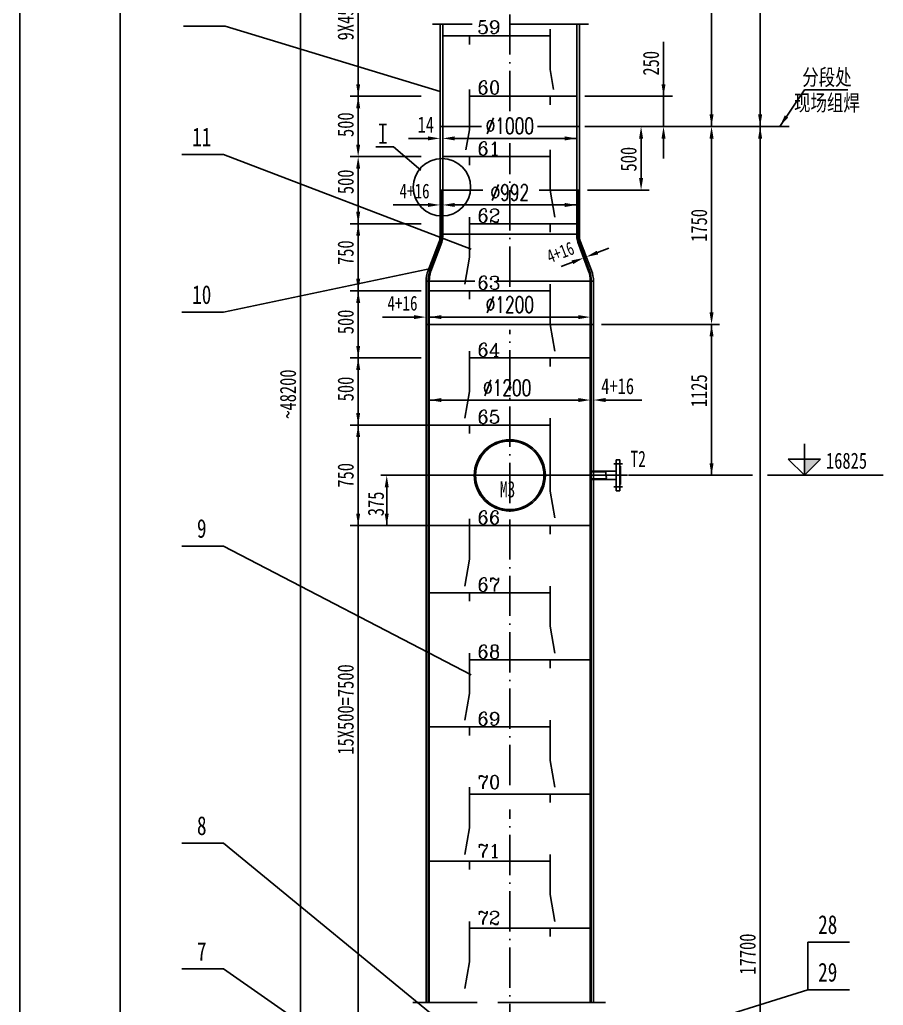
# Model space of a CAD drawing. Extents: x 2408 to 11318, y 227 to 12842.
# Drawn here: x 2408 to 5627, y 4253 to 7925 of the extents above; entities that cross this region are included whole.
import ezdxf

# ---------------------------------------------------------------- set-up
doc = ezdxf.new("R2010")
doc.units = 0
doc.header["$LTSCALE"] = 15
doc.header["$MEASUREMENT"] = 0
for name, pattern in [('DASHDOT-M', [36, 30, -3, 0, -3]), ('DASHDOT-S', [14, 10, -2, 0, -2]), ('DIVIDE-M', [39, 30, -3, 0, -3, 0, -3])]:
    doc.linetypes.add(name, pattern=pattern)
doc.layers.get('0').update_dxf_attribs({"linetype": 'CONTINUOUS'})
for name, color, linetype in [('CDR_DIM', 7, 'CONTINUOUS'), ('CDR_DWG1', 4, 'CONTINUOUS'), ('CDR_DWG3', 1, 'DASHDOT-M'), ('CDR_DWG4', 3, 'DIVIDE-M'), ('CDR_TEXT', 7, 'CONTINUOUS')]:
    doc.layers.add(name, color=color, linetype=linetype)
doc.styles.add('HZ', font='SIMFANG.TTF', dxfattribs={"width": 0.75, "height": 60})
doc.styles.add('HZJ', font='txt', dxfattribs={"bigfont": 'hzj'})
doc.styles.add('ROMANC', font='romanc', dxfattribs={"bigfont": 'hz'})
doc.styles.get("Standard").update_dxf_attribs({"font": 'romans', "width": 0.7, "height": 3})
doc.dimstyles.get("Standard").update_dxf_attribs({"dimtxt": 0.18, "dimasz": 0.18, "dimexe": 0.18, "dimexo": 0.0625, "dimgap": 0.09, "dimtad": 0, "dimtih": 1, "dimtoh": 1, "dimdec": 0, "dimzin": 0, "dimdsep": 46, "dimtxsty": 'HZ', "dimcen": 0.09, "dimaunit": 1, "dimadec": 0, "dimazin": 0, "dimtfac": 1, "dimtdec": 0, "dimtofl": 0, "dimtmove": 2, "dimatfit": 3, "dimfxl": 0, "dimtolj": 1, "dimtzin": 0, "dimarcsym": 0})

msp = doc.modelspace()

# ---------------------------------------------------------------- hatches: boundary and pattern name
at = {"layer": 'CDR_DIM'}
msp.add_hatch(color=256, dxfattribs=at).paths.add_polyline_path([(5392.5, 6287.5), (5332.5, 6287.5), (5332.5, 6227.5)])

# ---------------------------------------------------------------- linework, layer by layer
for p, q in [((2408, 227), (2408, 12842)), ((3454.5, 839.5), (3454.5, 12523.6)), ((5167.5, 12272.1), (5167.5, 7072.5)), ((3669.5, 8340.3), (3669.5, 7460)), ((3173.7, 7901.5), (3018.5, 7901.5)), ((3904.5, 7640), (3639.5, 7640)), ((4576.5, 7527.5), (5276.1, 7527.5)), ((5167.5, 7527.5), (5167.5, 1904.4)), ((3939.5, 7483), (3856.5, 7483)), ((4029.5, 7483), (4484.5, 7483)), ((3167.7, 7423.5), (3012.5, 7423.5)), ((3904.5, 7415), (3639.5, 7415)), ((3669.5, 7370), (3669.5, 4142.2)), ((4484.5, 7247), (4484.5, 7205)), ((3939.5, 7235), (3799.5, 7235)), ((4029.5, 7235), (4494.5, 7235)), ((3904.5, 7165), (3639.5, 7165)), ((4511.3, 7062.5), (4508.7, 7069.3)), ((4561.4, 7057.5), (4603.4, 7073.7)), ((4467.8, 7021.4), (4425.8, 7005.2)), ((3904.5, 6915), (3639.5, 6915)), ((3167.7, 6835.5), (3012.5, 6835.5)), ((3760.5, 6817), (3877.5, 6817)), ((3934.5, 6817), (4489.5, 6817)), ((3904.5, 6665), (3639.5, 6665)), ((4986.5, 6620), (4986.5, 6227.5)), ((3934.5, 6508), (4489.5, 6508)), ((4726.5, 6508), (4591.5, 6508)), ((4054.5, 6415), (3639.5, 6415)), ((3669.5, 6370), (3669.5, 6085)), ((5272.5, 6287.5), (5392.5, 6287.5)), ((4676.5, 6227.5), (5016.5, 6227.5)), ((4804.5, 6227.5), (5138.5, 6227.5)), ((5194.5, 6227.5), (5626.5, 6227.5)), ((3904.5, 6040), (3639.5, 6040)), ((3167.7, 5964.1), (3012.5, 5964.1)), ((3167.7, 4856.6), (3012.5, 4856.6)), ((3669.5, 4745), (3669.5, 2985.7)), ((5500.7, 4488), (5345.5, 4488)), ((3167.7, 4388.5), (3012.5, 4388.5)), ((5500.7, 4310.4), (5345.5, 4310.4))]:
    msp.add_line(p, q)
at = {"color": 4}
msp.add_line((2783, 377), (2783, 12692), dxfattribs=at)
for points in [[(3662, 7685), (3677, 7685), (3669.5, 7640)], [(3662, 7595), (3677, 7595), (3669.5, 7640)], [(5160, 7572.5), (5175, 7572.5), (5167.5, 7527.5)], [(5160, 7482.5), (5175, 7482.5), (5167.5, 7527.5)], [(3662, 7460), (3677, 7460), (3669.5, 7415)], [(3929.5, 7490.5), (3929.5, 7475.5), (3974.5, 7483)], [(4029.5, 7490.5), (4029.5, 7475.5), (3984.5, 7483)], [(4439.5, 7490.5), (4439.5, 7475.5), (4484.5, 7483)], [(3662, 7370), (3677, 7370), (3669.5, 7415)], [(3929.5, 7242.5), (3929.5, 7227.5), (3974.5, 7235)], [(4029.5, 7242.5), (4029.5, 7227.5), (3984.5, 7235)], [(4439.5, 7242.5), (4439.5, 7227.5), (4484.5, 7235)], [(3662, 7210), (3677, 7210), (3669.5, 7165)], [(3662, 7120), (3677, 7120), (3669.5, 7165)], [(4558.7, 7064.5), (4564.1, 7050.5), (4519.4, 7041.3)], [(4465.1, 7028.4), (4470.5, 7014.4), (4509.8, 7037.6)], [(3662, 6960), (3677, 6960), (3669.5, 6915)], [(3662, 6870), (3677, 6870), (3669.5, 6915)], [(3877.5, 6824.5), (3877.5, 6809.5), (3922.5, 6817)], [(3979.5, 6824.5), (3979.5, 6809.5), (3934.5, 6817)], [(4489.5, 6824.5), (4489.5, 6809.5), (4534.5, 6817)], [(3662, 6710), (3677, 6710), (3669.5, 6665)], [(3662, 6620), (3677, 6620), (3669.5, 6665)], [(3979.5, 6515.5), (3979.5, 6500.5), (3934.5, 6508)], [(4489.5, 6515.5), (4489.5, 6500.5), (4534.5, 6508)], [(4591.5, 6515.5), (4591.5, 6500.5), (4546.5, 6508)], [(3662, 6460), (3677, 6460), (3669.5, 6415)], [(3662, 6370), (3677, 6370), (3669.5, 6415)], [(4979, 6272.5), (4994, 6272.5), (4986.5, 6227.5)], [(3662, 6085), (3677, 6085), (3669.5, 6040)]]:
    msp.add_solid(points)
at = {"layer": 'CDR_DIM'}
for p, q in [((4986.5, 9002.8), (4986.5, 7527.5)), ((3974.5, 7658), (3173.7, 7901.5)), ((4807.5, 7527.5), (4807.5, 7843)), ((4514.5, 7640), (4841.5, 7640)), ((4514.5, 7527.5), (5016.5, 7527.5)), ((4524.5, 7527.5), (4797.5, 7527.5)), ((4524.5, 7527.5), (4753.9, 7527.5)), ((4837.5, 7527.5), (5016.5, 7527.5)), ((4723.9, 7482.5), (4723.9, 7335)), ((4807.5, 7482.5), (4807.5, 7408)), ((4986.5, 7482.5), (4986.5, 6835)), ((4986.5, 7482.5), (4986.5, 7296.5)), ((4090.5, 7070), (3167.7, 7423.5)), ((3800.5, 7452), (3735.5, 7452)), ((3903.5, 7365), (3800.5, 7452)), ((4524.5, 7290), (4753.9, 7290)), ((3946.5, 6999), (3167.7, 6835.5)), ((4576.5, 6790), (5016.5, 6790)), ((4616.5, 6790), (4837.5, 6790)), ((4837.5, 6790), (5016.5, 6790)), ((4986.5, 6790), (4986.5, 6479)), ((4986.5, 6745), (4986.5, 6710)), ((5332.5, 6227.5), (5332.5, 6345)), ((5332.5, 6227.5), (5272.5, 6287.5)), ((5332.5, 6227.5), (5392.5, 6287.5)), ((4204.5, 6227.5), (3754.1, 6227.5)), ((3775.9, 6182.5), (3775.9, 6040)), ((4204.5, 6040), (3795.5, 6040)), ((4090.5, 5483.6), (3167.7, 5964.1)), ((4208.3, 4002.4), (3167.7, 4856.6)), ((5345.5, 4488), (5345.5, 4310.4)), ((3855.5, 3908.3), (3167.7, 4388.5)), ((4144.1, 3936), (5345.5, 4310.4))]:
    msp.add_line(p, q, dxfattribs=at)
msp.add_circle((3981.5, 7301), 107.1, dxfattribs=at)
for points in [[(4800, 7685), (4815, 7685), (4807.5, 7640)], [(4979, 7572.5), (4994, 7572.5), (4986.5, 7527.5)], [(4979, 7572.5), (4994, 7572.5), (4986.5, 7527.5)], [(4716.4, 7482.5), (4731.4, 7482.5), (4723.9, 7527.5)], [(4800, 7482.5), (4815, 7482.5), (4807.5, 7527.5)], [(4979, 7482.5), (4994, 7482.5), (4986.5, 7527.5)], [(4979, 7482.5), (4994, 7482.5), (4986.5, 7527.5)], [(4716.4, 7335), (4731.4, 7335), (4723.9, 7290)], [(4979, 6835), (4994, 6835), (4986.5, 6790)], [(4979, 6745), (4994, 6745), (4986.5, 6790)], [(3768.4, 6182.5), (3783.4, 6182.5), (3775.9, 6227.5)], [(3768.4, 6085), (3783.4, 6085), (3775.9, 6040)]]:
    msp.add_solid(points, dxfattribs=at)
at = {"layer": 'CDR_DWG1'}
for p, q in [((3974.5, 7115.3), (3974.5, 7908.2)), ((3984.5, 7116.8), (3984.5, 7908.2)), ((4484.5, 7116.8), (4484.5, 7908.2)), ((4494.5, 7115.3), (4494.5, 7908.2)), ((4384.5, 7865), (3984.5, 7865)), ((4084.5, 7833.5), (4084.5, 7865)), ((4384.5, 7740), (4384.5, 7890)), ((4384.5, 7740), (4397.7, 7665)), ((4084.5, 7515), (4084.5, 7665)), ((4084.5, 7640), (4484.5, 7640)), ((4384.5, 7608.5), (4384.5, 7640)), ((3747.5, 7535), (3761.5, 7535)), ((3761.5, 7535), (3761.5, 7467)), ((3775.5, 7535), (3761.5, 7535)), ((3761.5, 7522), (3761.5, 7467)), ((4128.5, 7527.5), (3974.5, 7527.5)), ((4084.5, 7515), (4071.3, 7440)), ((4494.5, 7527.5), (4337.5, 7527.5)), ((3761.5, 7467), (3748.5, 7467)), ((3761.5, 7467), (3774.5, 7467)), ((4384.5, 7290), (4384.5, 7440)), ((4384.5, 7415), (3984.5, 7415)), ((4084.5, 7383.5), (4084.5, 7415)), ((4133.5, 7290), (3974.5, 7290)), ((3980.6, 7116.8), (3980.6, 7290)), ((4494.5, 7290), (4344.5, 7290)), ((4384.5, 7290), (4402.2, 7190)), ((4488.5, 7116.8), (4488.5, 7290)), ((4084.5, 7040), (4084.5, 7190)), ((4084.5, 7165), (4494.5, 7165)), ((4384.5, 7133.5), (4384.5, 7165)), ((4494.5, 7126), (3974.5, 7126)), ((4084.5, 7126), (4484.5, 7126)), ((3971.2, 7097.3), (3930, 6990.4)), ((3977.1, 7097.3), (3937.1, 6989.2)), ((3980.8, 7095.9), (3940.7, 6987.8)), ((4488.3, 7095.9), (4528.3, 6987.8)), ((4491.9, 7097.3), (4532, 6989.2)), ((4497.9, 7097.3), (4539, 6990.4)), ((4084.5, 7040), (4066.9, 6940)), ((4104.4, 6951), (3922.5, 6951)), ((4546.5, 6951), (4183, 6951)), ((4384.5, 6915), (3934.4, 6915)), ((4084.5, 6883.5), (4084.5, 6915)), ((4384.5, 6790), (4384.5, 6940)), ((4546.5, 6786), (4546.5, 6841.5)), ((4546.5, 6811), (4546.5, 6841.5)), ((4546.5, 6790), (3922.5, 6790)), ((4384.5, 6790), (4402.2, 6690)), ((4084.5, 6540), (4084.5, 6690)), ((4084.5, 6665), (4534.5, 6665)), ((4384.5, 6633.5), (4384.5, 6665)), ((4084.5, 6540), (4066.9, 6440)), ((4384.5, 6168.9), (4384.5, 6440)), ((4384.5, 6415), (3934.5, 6415)), ((4084.5, 6383.5), (4084.5, 6415)), ((4630.5, 6285), (4630.5, 6170)), ((4644.5, 6285), (4630.5, 6285)), ((4644.5, 6170), (4644.5, 6285)), ((4534.5, 6243.5), (4630.5, 6243.5)), ((4630.5, 6211.5), (4630.5, 6243.5)), ((4646.5, 6261.5), (4644.5, 6261.5)), ((4646.5, 6193.5), (4646.5, 6261.5)), ((4534.5, 6240), (4593.2, 6240)), ((4534.5, 6215), (4593.2, 6215)), ((4534.5, 6211.5), (4630.5, 6211.5)), ((4630.5, 6170), (4644.5, 6170)), ((4644.5, 6193.5), (4646.5, 6193.5)), ((4384.5, 6168.9), (4402.2, 6068.9)), ((4084.5, 5915), (4084.5, 6065)), ((4384.5, 6040), (3934.5, 6040)), ((4084.5, 6040), (4534.5, 6040)), ((4384.5, 6008.5), (4384.5, 6040)), ((4084.5, 5915), (4066.9, 5815)), ((4384.5, 5665), (4384.5, 5815)), ((4384.5, 5790), (3934.5, 5790)), ((4084.5, 5758.5), (4084.5, 5790)), ((4384.5, 5665), (4402.2, 5565)), ((4084.5, 5415), (4084.5, 5565)), ((4084.5, 5540), (4534.5, 5540)), ((4384.5, 5508.5), (4384.5, 5540)), ((4084.5, 5415), (4066.9, 5315)), ((4384.5, 5290), (3934.5, 5290)), ((4084.5, 5258.5), (4084.5, 5290)), ((4384.5, 5165), (4384.5, 5315)), ((4384.5, 5165), (4402.2, 5065)), ((4084.5, 4914.1), (4084.5, 5065)), ((4084.5, 5040), (4534.5, 5040)), ((4384.5, 5008.5), (4384.5, 5040)), ((4084.5, 4914.1), (4066.9, 4814.1)), ((4384.5, 4665), (4384.5, 4815)), ((4384.5, 4790), (3934.5, 4790)), ((4084.5, 4758.5), (4084.5, 4790)), ((4384.5, 4665), (4402.2, 4565)), ((4084.5, 4415), (4084.5, 4565)), ((4084.5, 4540), (4534.5, 4540)), ((4384.5, 4508.5), (4384.5, 4540)), ((4084.5, 4415), (4066.9, 4315))]:
    msp.add_line(p, q, dxfattribs=at)
at = {"layer": 'CDR_DWG1', "linetype": 'Continuous'}
for p, q in [((3922.5, 4262.7), (3922.5, 6951)), ((3930.6, 4262.7), (3930.6, 6951)), ((3934.4, 4262.7), (3934.4, 6951)), ((4534.5, 4262.7), (4534.5, 6953.1)), ((4538.4, 4262.7), (4538.4, 6951)), ((4546.5, 4262.7), (4546.5, 6950.2)), ((4534.5, 5568.8), (4534.5, 5988))]:
    msp.add_line(p, q, dxfattribs=at)
at = {"layer": 'CDR_DWG1'}
for radius in [132.5, 127.5]:
    msp.add_circle((4234.5, 6227.5), radius, dxfattribs=at)
for centre, radius, start, end in [((3924.5, 7115.3), 50, 338.9341, 0), ((3924.5, 7116.8), 56.1, 339.6769, 0), ((3924.5, 7116.8), 60, 339.6769, 0), ((4544.5, 7116.8), 60, 180, 200.3231), ((4544.5, 7116.8), 56.1, 180, 200.3231), ((4544.5, 7115.3), 50, 180, 201.0659), ((4034.5, 6950.2), 112, 158.9341, 180), ((4034.5, 6953.1), 103.9, 159.6769, 181.1898), ((4034.5, 6953.1), 100, 159.6769, 181.1898), ((4434.5, 6953.1), 100, 0, 20.3231), ((4434.5, 6953.1), 103.9, 358.8553, 20.3231), ((4434.5, 6950.2), 112, 0, 21.0659)]:
    msp.add_arc(centre, radius, start, end, dxfattribs=at)
at = {"layer": 'CDR_DWG3', "linetype": 'DASHDOT-S'}
for p, q in [((4234.5, 7585), (4234.5, 9192.5)), ((4234.5, 6930), (4234.5, 7465)), ((4234.5, 5073), (4234.5, 6770)), ((4622.5, 6270), (4654.5, 6270)), ((4332.5, 6227.5), (3778.3, 6227.5)), ((4622.5, 6185), (4654.5, 6185)), ((4234.5, 746), (4234.5, 4982))]:
    msp.add_line(p, q, dxfattribs=at)
at = {"layer": 'CDR_DWG3'}
for p, q in [((4084.5, 6227.5), (4626.2, 6227.5)), ((4468.2, 6227.5), (4673.4, 6227.5))]:
    msp.add_line(p, q, dxfattribs=at)
at = {"layer": 'CDR_DWG4'}
for p, q in [((3946.7, 7908.2), (4094.5, 7908.2)), ((3946.7, 7908.2), (4070.5, 7908.2)), ((4236.5, 7908.2), (4527.4, 7908.2)), ((4291.5, 7908.2), (4527.4, 7908.2)), ((3873.5, 4262.7), (4113.5, 4262.7)), ((4189.5, 4262.7), (4590.6, 4262.7))]:
    msp.add_line(p, q, dxfattribs=at)
at = {"layer": 'CDR_TEXT'}
for centre, start, end in [((4617.5, 6235.5), 161.79, 198.21), ((4568.9, 6219.5), 341.79, 18.21)]:
    msp.add_arc(centre, 25.6, start, end, dxfattribs=at)

# ---------------------------------------------------------------- texts
at = {"attachment_point": 5, "style": 'HZ'}
for s, insert, char_height, rotation in [('\\A1;9X450=4050', (3623, 8001.2), 60, 90), ('500', (3623, 7534.2), 60, 90), ('500', (3623, 7321.2), 60, 90), ('750', (3623, 7057.2), 60, 90), ('4+16', (4423.1, 7058.5), 50, 21.0659), ('500', (3623, 6799.2), 60, 90), ('~48200', (3408, 6530.2), 60, 90), ('500', (3623, 6549.2), 60, 90), ('1125', (4940, 6542.7), 60, 90), ('\\A1;750', (3623, 6227.5), 60, 90), ('\\A1;15X500=7500', (3623, 5355.1), 60, 90), ('17700', (5121, 4443.5), 60, 90)]:
    msp.add_mtext(s, dxfattribs=dict(at, insert=insert, char_height=char_height, rotation=rotation))
for s, insert, char_height in [('14', (3921.5, 7534.5), 60), ('4+16', (3879.5, 7286.5), 55), ('4+16', (3834.5, 6868.5), 55), ('4+16', (4636.5, 6559.5), 60)]:
    msp.add_mtext(s, dxfattribs=dict(at, insert=insert, char_height=char_height))
at = {"attachment_point": 5}
for s, insert, char_height in [('\\A1;∅1000', (4234.5, 7529.5), 60), ('\\A1;∅992', (4234.5, 7281.5), 60), ('\\A1;%%C1200', (4234.5, 6863.5), 60), ('\\A1;%%C1200', (4224.7, 6553.8), 60), ('%%C1200', (4234.5, 6554.5), 3)]:
    msp.add_mtext(s, dxfattribs=dict(at, insert=insert, char_height=char_height))
at = {"layer": 'CDR_DIM', "char_height": 60, "attachment_point": 5, "rotation": 90, "style": 'HZ'}
for s, insert in [('\\A1;250', (4761, 7763)), ('500', (4677.4, 7405.5)), ('\\A1;1750', (4940, 7158.8)), ('375', (3735.7, 6121.1))]:
    msp.add_mtext(s, dxfattribs=dict(at, insert=insert))
at = {"layer": 'CDR_DIM', "char_height": 60, "attachment_point": 5, "style": 'HZ'}
for s, insert in [('分段处', (5416.5, 7707.5)), ('现场组焊', (5416.5, 7612.5)), ('16825', (5489.5, 6281.5))]:
    msp.add_mtext(s, dxfattribs=dict(at, insert=insert))
at = {"layer": 'CDR_DWG1', "style": 'ROMANC'}
for s, p in [('59', (4113.6, 7872.4)), ('60', (4113.6, 7647.4)), ('61', (4113.6, 7420.2)), ('62', (4113.6, 7170.2)), ('63', (4113.6, 6920.2)), ('64', (4113.6, 6670.2)), ('65', (4113.6, 6420.2)), ('66', (4113.6, 6045.2)), ('67', (4113.6, 5795.2)), ('68', (4113.6, 5545.2)), ('69', (4113.6, 5295.2)), ('70', (4113.6, 5059.4)), ('71', (4113.6, 4803.5)), ('72', (4113.6, 4553.5))]:
    msp.add_text(s, height=50, dxfattribs=at).set_placement(p)
at = {"layer": 'CDR_DWG1', "style": 'HZ', "width": 0.7}
for s, p in [('T2', (4684.6, 6258.9)), ('M3', (4197.6, 6145.6))]:
    msp.add_text(s, height=60, dxfattribs=at).set_placement(p)
at = {"layer": 'CDR_DWG1', "char_height": 70, "attachment_point": 5, "style": 'HZ'}
for s, insert in [('11', (3086.5, 7488.5)), ('10', (3086.5, 6900.5)), ('9', (3086.5, 6029.1)), ('8', (3086.5, 4921.5)), ('28', (5419.5, 4552.9)), ('7', (3086.5, 4453.5)), ('29', (5419.5, 4375.4))]:
    msp.add_mtext(s, dxfattribs=dict(at, insert=insert))

# ---------------------------------------------------------------- leaders
at = {"layer": 'CDR_DIM'}
msp.add_leader([(5240.5, 7527.5), (5332.5, 7664), (5494.5, 7664)], dimstyle='Standard', override={"dimscale": 15, "dimtxt": 3.5, "dimasz": 3, "dimexe": 2, "dimexo": 2, "dimgap": 1.1, "dimtad": 1, "dimtih": 0, "dimtoh": 0, "dimrnd": 1, "dimtxsty": 'HZJ', "dimcen": 36.446667, "dimaunit": 0, "dimtofl": 1}, dxfattribs=at)

doc.saveas('drawing.dxf')
